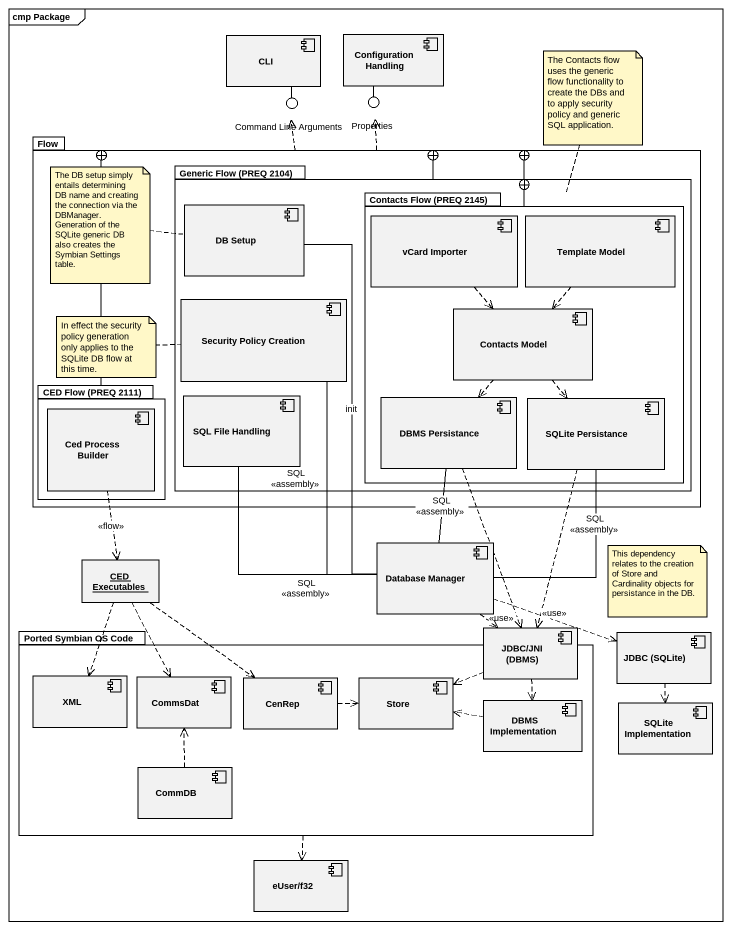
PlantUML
@startuml
mainframe cmp Package
allowmixing
hide circle
hide empty members
component CLI
component "Configuration Handling" as Configuration_Handling
() "Command Line Arguments" as Command_Line_Arguments
() Properties
package Flow {
  package "Generic Flow (PREQ 2104)" as Generic_Flow_PREQ_2104 {
    package "Contacts Flow (PREQ 2145)" as Contacts_Flow_PREQ_2145 {
      component "vCard Importer" as vCard_Importer
      component "Template Model" as Template_Model
      component "Contacts Model" as Contacts_Model
      component "DBMS Persistance" as DBMS_Persistance
      component "SQLite Persistance" as SQLite_Persistance
    }
    component "DB Setup" as DB_Setup
    component "Security Policy Creation" as Security_Policy_Creation
    component "SQL File Handling" as SQL_File_Handling
  }
  package "CED Flow (PREQ 2111)" as CED_Flow_PREQ_2111 {
    component "Ced Process Builder" as Ced_Process_Builder
  }
}
component "Database Manager" as Database_Manager
object "CED Executables" as CED_Executables
package "Ported Symbian OS Code" as Ported_Symbian_OS_Code {
  component XML
  component CommsDat
  component CenRep
  component Store
  component "DBMS Implementation" as DBMS_Implementation
  component CommDB
}
component "JDBC/JNI (DBMS)" as JDBC_JNI_DBMS
component "JDBC (SQLite)" as JDBC_SQLite
component "SQLite Implementation" as SQLite_Implementation
component "eUser/f32" as eUser_f32
CLI -- Command_Line_Arguments
Configuration_Handling -- Properties
Flow .up.> Command_Line_Arguments
Flow .up.> Properties
Generic_Flow_PREQ_2104 -left-+ Flow
Contacts_Flow_PREQ_2145 -left-+ Flow
Contacts_Flow_PREQ_2145 -left-+ Generic_Flow_PREQ_2104
DB_Setup -- Database_Manager : init
vCard_Importer ..> Contacts_Model
Template_Model ..> Contacts_Model
Security_Policy_Creation -- Database_Manager : SQL\n<<assembly>>
Contacts_Model ..> DBMS_Persistance
Contacts_Model ..> SQLite_Persistance
CED_Flow_PREQ_2111 -right-+ Flow
Ced_Process_Builder ..> CED_Executables : <<flow>>
SQL_File_Handling -- Database_Manager : SQL\n<<assembly>>
DBMS_Persistance -- Database_Manager : SQL\n<<assembly>>
DBMS_Persistance ..> JDBC_JNI_DBMS
SQLite_Persistance -- Database_Manager : SQL\n<<assembly>>
SQLite_Persistance ..> JDBC_JNI_DBMS
Database_Manager ..> JDBC_JNI_DBMS : <<use>>
Database_Manager .right.> JDBC_SQLite : <<use>>
CED_Executables ..> XML
CED_Executables ..> CommsDat
CED_Executables ..> CenRep
Ported_Symbian_OS_Code ..> eUser_f32
JDBC_JNI_DBMS .left.> Store
JDBC_JNI_DBMS ..> DBMS_Implementation
JDBC_SQLite ..> SQLite_Implementation
CenRep .right.> Store
DBMS_Implementation .left.> Store
CommDB .up.> CommsDat
note top of Contacts_Flow_PREQ_2145 : The Contacts flow uses the generic flow functionality to create the DBs and to apply security policy and generic SQL application.
note left of DB_Setup
  The DB setup simply entails determining DB name and creating the connection via the DBManager.
  Generation of the SQLite generic DB also creates the Symbian Settings table.
end note
note left of Security_Policy_Creation : In effect the security policy generation only applies to the SQLite DB flow at this time.
note as N4
  This dependency relates to the creation of Store and Cardinality objects for persistance in the DB.
end note
@enduml
